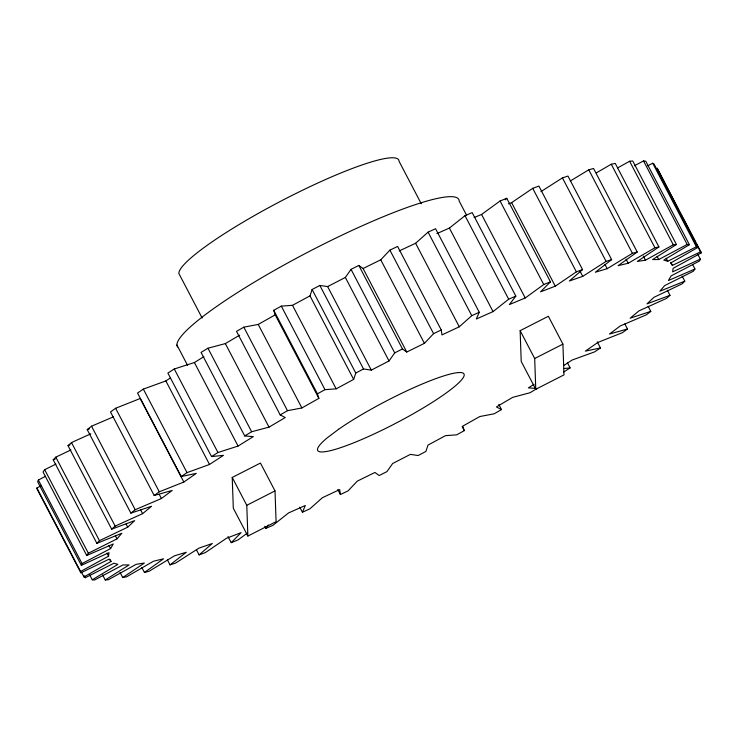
<?xml version="1.0" encoding="UTF-8"?>
<svg xmlns="http://www.w3.org/2000/svg" width="738" height="738" viewBox="0 0 738 738"><rect width="100%" height="100%" fill="white"/><g stroke="black" fill="none" stroke-linecap="round" stroke-linejoin="round"><path stroke-width="1.11" d="M81.337 571.858L83.994 576.95L111.023 561.452L109.242 559.09L80.866 572.808L80.571 571.516L108.569 556.157L109.012 552.651L81.346 565.354L37.684 481.822L38.367 480.041L45.498 476.296M275.219 314.84L258.226 324.425L243.826 327.165L236.52 331.371L280.191 414.904L287.488 410.697L301.888 407.948L318.89 398.372L275.219 314.84L273.733 310.301L281.316 306.122L292.497 305.311L309.997 295.883L312.109 289.517L319.849 285.44L327.635 286.575L345.356 277.442L351.039 269.361L358.816 265.44L363.087 268.503L406.749 352.035L424.415 343.336L433.575 333.659L441.259 329.96L397.597 246.437L389.904 250.127L380.753 259.804L363.087 268.503M318.89 398.372L317.405 393.834L324.988 389.655L336.168 388.843L353.659 379.406L355.781 373.05L363.52 368.972L371.306 370.107L389.027 360.965L394.71 352.884L402.478 348.963L406.749 352.035M81.346 565.354L82.029 563.574L110.571 548.592L113.237 543.998L86.715 555.483L43.044 471.951L44.695 469.709L55.94 464.073M697.659 254.047L700.316 259.139L699.633 260.92L671.1 275.901L668.434 280.495L694.956 269.01L692.825 264.933M299.757 507.144L302.423 512.237L305.329 505.484L288.604 512.901L272.986 525.29L265.828 528.362L264.767 526.332M399.295 250.902L415.614 243.263L428.095 232.138L435.577 228.725L479.248 312.257L476.333 319.01L493.058 311.593L508.676 299.204L515.834 296.132L472.172 212.599L465.014 215.68L449.396 228.06L436.85 233.623M86.715 555.483L88.366 553.242L116.991 538.888L121.825 533.27L96.881 543.352L53.21 459.829L55.802 457.154L70.94 449.922M694.956 269.01L693.305 271.252L664.68 285.606L659.837 291.224L684.79 281.141L682.124 276.049M265.828 528.362L268.411 524.986M515.834 296.132L509.377 304.573L525.225 297.977L543.731 284.527L550.456 281.833L506.785 198.301L500.069 200.994L481.563 214.454L474.165 217.525M96.881 543.352L99.464 540.686L127.729 527.172L134.667 520.631L111.678 529.155L68.007 445.632L71.494 442.569L90.811 433.815M684.79 281.141L682.198 283.807L653.942 297.322L647.005 303.862L669.993 295.329L667.327 290.237M505.262 199.841L506.785 198.301M228.014 536.554L231.215 542.661L241.114 532.651L226.391 538.325L205.284 552.633L199.112 554.902L196.446 549.81M550.456 281.833L540.548 291.842L555.28 286.169L576.378 271.852L582.559 269.591L538.888 186.059L532.716 188.328L511.609 202.646L508.454 203.854M441.259 329.96L441.951 334.914L459.276 326.786L471.766 315.67L479.248 312.257M111.678 529.155L115.165 526.102L142.618 513.657L151.539 506.277L130.875 513.122L87.213 429.59L91.54 426.195L113.56 416.795M669.993 295.329L666.506 298.392L639.053 310.836L630.123 318.216L650.787 311.371L648.13 306.279M199.112 554.902L212.304 543.491L198.928 548.14L175.57 563.094L170.035 564.893L167.369 559.801M582.559 269.591L569.358 281.003L582.734 276.353L606.101 261.4L611.636 259.601L567.965 176.068L562.43 177.876L540.936 191.631M130.875 513.122L135.211 509.718L161.419 498.528L172.194 490.447L154.177 495.493L110.515 411.961L115.617 408.28L140.165 398.52L183.836 482.052L159.288 491.803L154.177 495.493M650.787 311.371L646.46 314.775L620.252 325.965L609.477 334.046L627.485 329L624.828 323.908M170.035 564.893L186.308 552.255L174.5 555.815L149.242 571.166L144.436 572.476L141.77 567.384M611.636 259.601L595.354 272.239L607.171 268.678L632.42 253.328L637.226 252.018L593.564 168.485L588.758 169.795L570.299 181.013M247.184 533.242L237.931 539.967L231.215 542.661M627.485 329L622.383 332.69L597.835 342.441L585.372 351.113L600.455 347.949L597.263 341.832M144.436 572.476L163.541 558.814L153.486 561.231L126.733 576.738L122.729 577.54L120.063 572.448M637.226 252.018L618.121 265.68L628.186 263.263L654.938 247.756L658.942 246.953L615.271 163.43L611.267 164.233L596.405 172.84M183.836 482.052L196.29 473.381L181.216 476.545L137.545 393.022L143.347 389.111L165.856 380.937L170.496 377.902M181.216 476.545L187.018 472.634L209.518 464.47L223.457 455.346L211.548 456.591L167.886 373.059L174.288 368.991L194.398 362.533L203.9 356.648M600.455 347.949L594.653 351.86L572.144 360.024L563.786 365.494M122.729 577.54L144.362 563.057L136.207 564.293L108.385 579.708L105.248 579.985L102.582 574.893M658.942 246.953L637.309 261.436L645.464 260.2L673.287 244.785L676.423 244.509L632.752 160.976L629.615 161.253L617.697 167.858M211.548 456.591L217.959 452.514L238.06 446.066L253.272 436.638L244.721 435.937L201.05 352.404L207.959 348.225L225.348 343.594L239.666 335.144M563.712 371.98L570.114 367.902L567.457 362.81M105.248 579.985L129.058 564.93L122.942 564.957L94.482 580.04L92.268 579.791L89.602 574.699M676.423 244.509L652.604 259.564L658.72 259.536L687.179 244.453L689.403 244.702L645.732 161.17L643.518 160.921L634.366 165.773M534.1 384.323L528.399 387.856L535.88 388.474M244.721 435.937L251.63 431.758L269.019 427.127L285.246 417.542L280.191 414.904M536.95 388.557L530.041 392.736L512.652 397.367L496.425 406.942L501.48 409.59L494.174 413.797L479.774 416.546L462.781 426.121L464.267 430.66L456.684 434.839L445.503 435.651L428.003 445.088L425.891 451.444L418.151 455.521L410.365 454.387L392.644 463.529L386.961 471.61L379.184 475.53L374.913 472.458L357.247 481.158L348.096 490.835L340.402 494.534L337.746 489.442M92.268 579.791L117.886 564.385L113.91 563.214L85.267 577.734L83.994 576.95M689.403 244.702L663.776 260.108L667.761 261.28L696.404 246.76L697.668 247.534L670.639 263.042L672.429 265.403L700.805 251.686L657.134 168.153L678.204 209.168M80.866 572.808L37.195 489.276L36.9 487.993L40.904 485.798M700.805 251.686L701.1 252.977L673.093 268.337L672.65 271.842L700.316 259.139M232.221 477.449L260.449 463.058L275.006 490.908L276.095 521.674L247.867 536.065L233.309 508.224L232.221 477.449L246.778 505.299L247.867 536.065M520.133 330.661L548.362 316.27L562.909 344.12L563.998 374.886L535.77 389.277L521.212 361.435L520.133 330.661L534.69 358.511L535.77 389.277M246.778 505.299L275.006 490.908M534.69 358.511L562.909 344.12M647.623 165.829L652.733 163.236L654.006 164.011L697.668 247.534M302.423 512.237L309.905 508.823L322.386 497.707L339.72 489.58L340.402 494.534M53.21 459.829L55.285 458.99M68.007 445.632L70.101 444.857M87.213 429.59L89.39 428.87M563.62 368.576L570.114 367.902M680.86 214.269L695.242 241.769M696.303 243.808L701.1 252.977M652.733 163.236L696.404 246.76M643.518 160.921L687.179 244.453M629.615 161.253L673.287 244.785M670.824 262.341L672.429 265.403M666.156 258.217L667.761 261.28M611.267 164.233L654.938 247.756M657.124 256.473L658.72 259.536M643.333 256.123L645.464 260.2M588.758 169.795L632.42 253.328M626.055 259.186L628.186 263.263M562.43 177.876L606.101 261.4M605.04 264.601L607.171 268.678M580.077 271.261L582.734 276.353M532.716 188.328L576.378 271.852M511.609 202.646L555.28 286.169M500.069 200.994L543.731 284.527M481.563 214.454L525.225 297.977M466.591 215.247L459.184 201.077A158.79 23.201 -27.6 0 0 311.012 250.551A158.79 23.201 -27.6 0 0 177.535 346.943M465.014 215.68L508.676 299.204M449.396 228.06L493.058 311.593M421.26 203.743L399.027 161.225A123.855 18.09 -27.6 0 0 288.235 197.35A123.855 18.09 -27.6 0 0 178.864 273.475L202.147 318.023M428.095 232.138L471.766 315.67M415.614 243.263L459.276 326.786M498.814 404.498L501.48 409.59M389.904 250.127L433.575 333.659M380.753 259.804L424.415 343.336M462.136 426.592L464.267 430.66M358.816 265.44L402.478 348.963M351.039 269.361L394.71 352.884M345.356 277.442L389.027 360.965M327.635 286.575L371.306 370.107M319.849 285.44L363.52 368.972M312.109 289.517L355.781 373.05M309.997 295.883L353.659 379.406M292.497 305.311L336.168 388.843M281.316 306.122L324.988 389.655M273.733 310.301L317.405 393.834M258.226 324.425L301.888 407.948M243.826 327.165L287.488 410.697M225.348 343.594L269.019 427.127M207.959 348.225L251.63 431.758M194.398 362.533L238.06 446.066M176.926 344.987L187.507 365.236M174.288 368.991L217.959 452.514M165.856 380.937L209.518 464.47M143.347 389.111L187.018 472.634M115.617 408.28L159.288 491.803M159.288 494.46L161.419 498.528M140.488 509.58L142.618 513.657M91.54 426.195L135.211 509.718M126.133 524.118L127.729 527.172M71.494 442.569L115.165 526.102M115.396 535.825L116.991 538.888M108.975 545.539L110.571 548.592M106.973 553.103L108.569 556.157M109.962 559.413L111.023 561.452M55.802 457.154L99.464 540.686M44.695 469.709L88.366 553.242M38.367 480.041L82.029 563.574M84.197 575.695L85.267 577.734M36.9 487.993L80.571 571.516M338.604 429.276L327.045 437.985A82.573 12.066 -27.6 0 0 384.904 428.787A82.573 12.066 -27.6 0 0 459.636 372.524A82.573 12.066 -27.6 0 0 338.604 429.276"/></g></svg>
